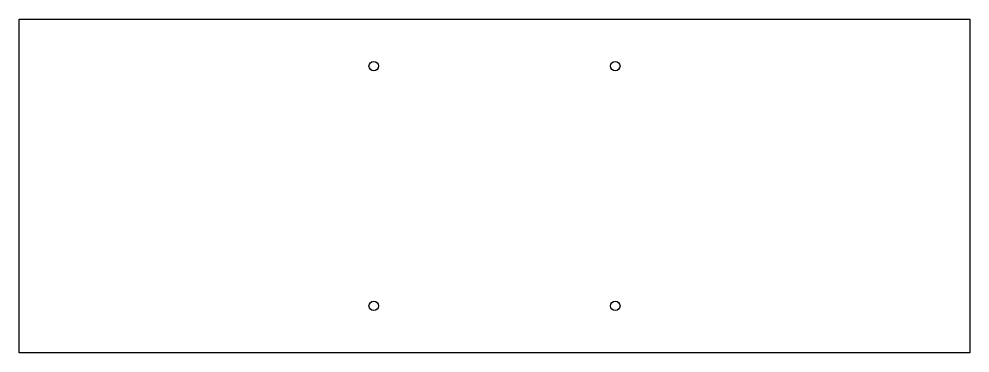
# Model space of a CAD drawing. Header units: millimetres. Extents: x 0 to 404, y -142 to 0.
import ezdxf

# ---------------------------------------------------------------- set-up
doc = ezdxf.new("R2010")
doc.units = ezdxf.units.MM

msp = doc.modelspace()

# ---------------------------------------------------------------- linework, layer by layer
at = {"color": 7, "linetype": 'Continuous', "lineweight": 25}
for p, q in [((0, -142), (0, 0)), ((0, 0), (404, 0)), ((404, 0), (404, -142)), ((404, -142), (0, -142))]:
    msp.add_line(p, q, dxfattribs=at)
for centre in [(150.67, -20), (253.33, -20), (150.67, -122), (253.33, -122)]:
    msp.add_circle(centre, 2, dxfattribs=at)

doc.saveas('drawing.dxf')
